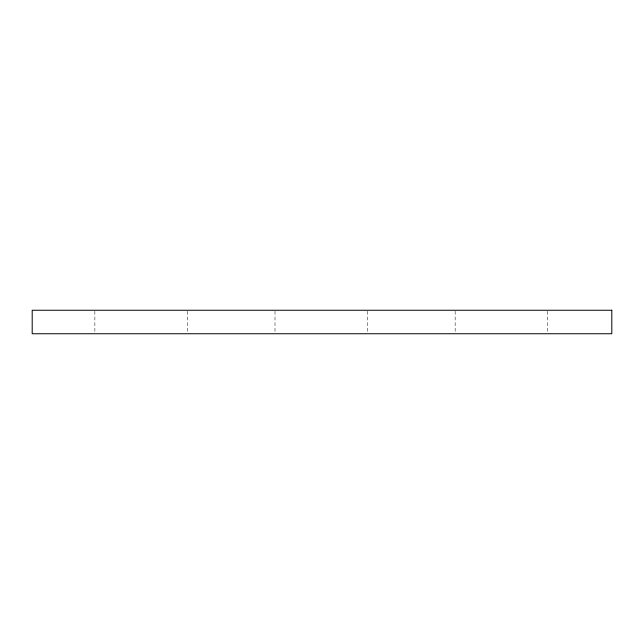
<?xml version="1.0" encoding="UTF-8"?>
<svg xmlns="http://www.w3.org/2000/svg" width="644" height="644" viewBox="0 0 644 644"><rect width="100%" height="100%" fill="white"/><g stroke="black" fill="none" stroke-linecap="round" stroke-linejoin="round"><path stroke-width="0.48" stroke-dasharray="3.22 2.42" d="M547.577 311.229L547.577 332.771M455.155 311.229L455.155 332.771M367.426 311.229L367.426 333.745M275.004 311.229L275.004 332.771M187.283 311.229L187.283 333.745M94.861 311.229L94.861 332.771"/><path stroke-width="0.97" d="M611.8 310.255L32.2 310.255L32.2 333.745L611.8 333.745L611.8 310.255"/></g></svg>
